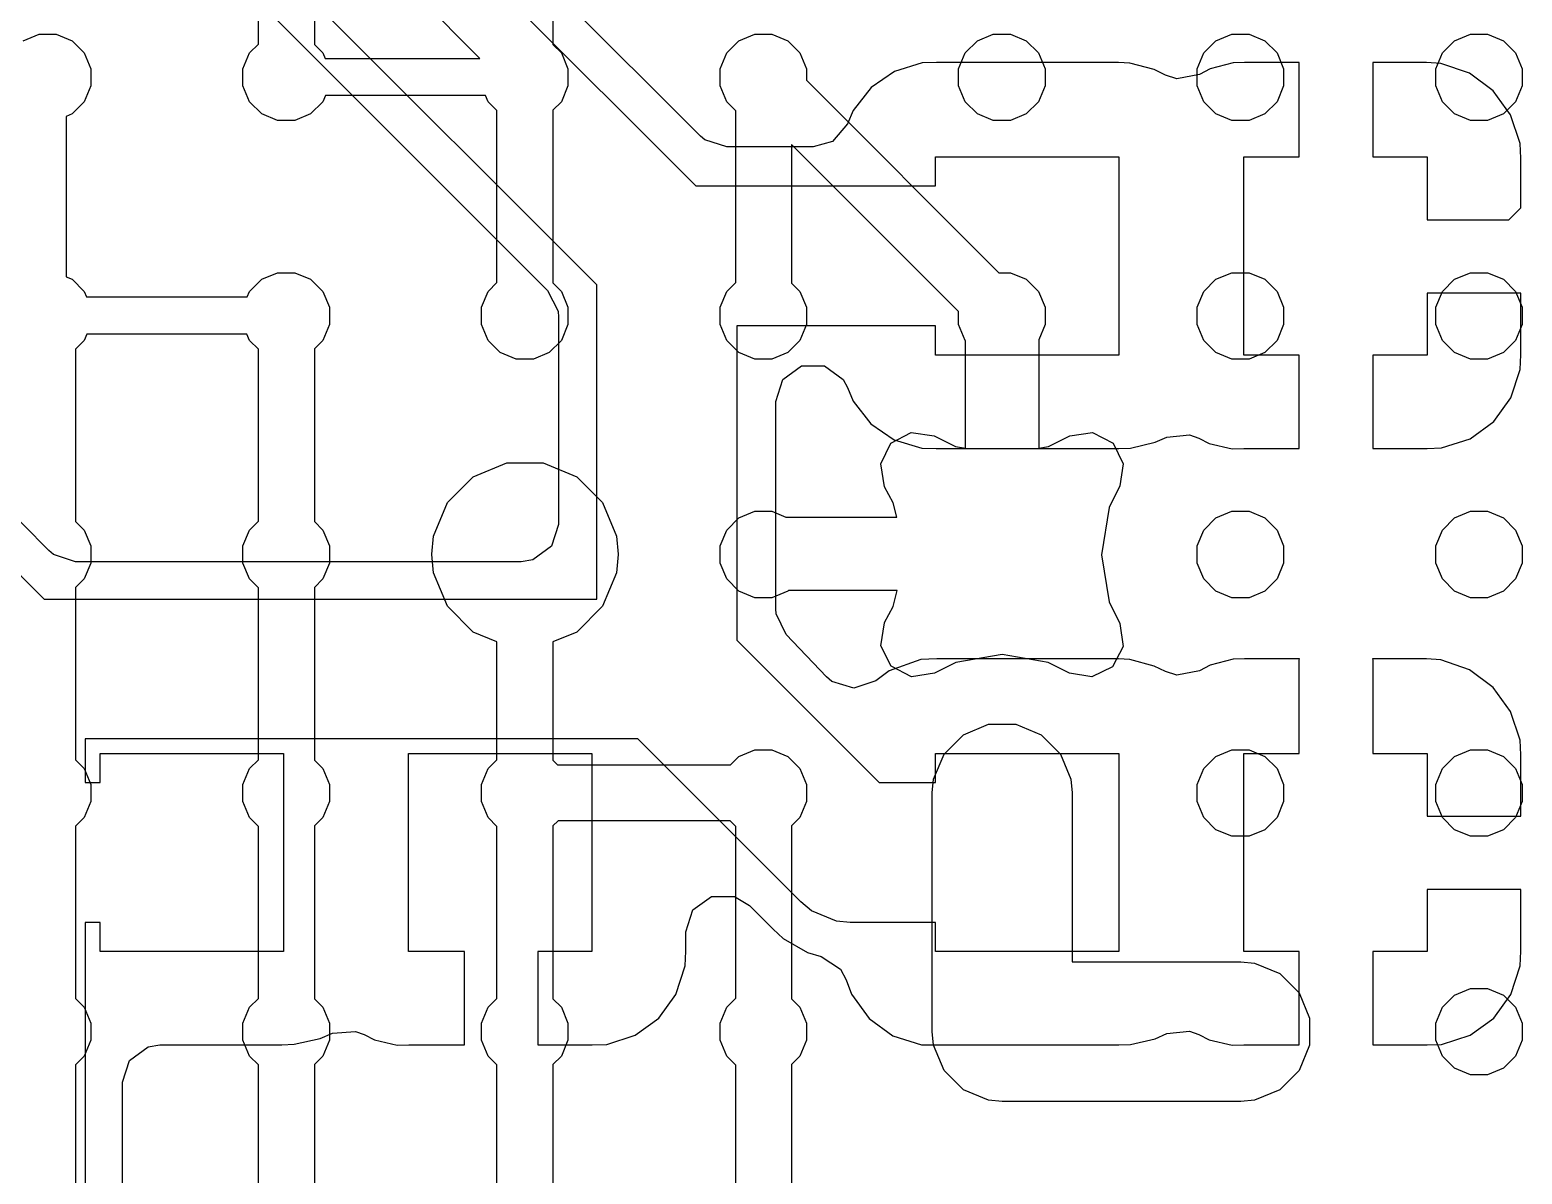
# Model space of a CAD drawing. Header units: inches. Extents: x 3.98 to 8.37, y -7.42 to -0.85.
# Drawn here: x 7.327 to 7.921, y -3.419 to -2.964 of the extents above; entities that cross this region are included whole.
import ezdxf

# ---------------------------------------------------------------- set-up
doc = ezdxf.new("R2010")
doc.units = ezdxf.units.IN
doc.header["$MEASUREMENT"] = 0
doc.layers.add('Bottom Layer', color=153, linetype='CONTINUOUS', true_color=0x4d7fc4)
doc.layers.add('Top Layer', color=13, linetype='CONTINUOUS', true_color=0xc83434)

msp = doc.modelspace()

# ---------------------------------------------------------------- linework, layer by layer
at = {"layer": 'Bottom Layer', "linetype": 'CONTINUOUS'}
for p, q in [((7.43585, -2.86949), (7.5922, -3.02578)), ((7.55283, -3.06516), (7.40463, -2.91703)), ((7.59407, -3.00588), (7.50637, -2.91818)), ((7.4024, -2.93664), (7.53322, -3.06746)), ((7.68243, -2.97679), (7.67136, -2.9802)), ((7.68812, -2.97661), (7.68243, -2.97679)), ((7.76052, -2.97661), (7.68812, -2.97661)), ((7.76507, -2.97688), (7.76052, -2.97661)), ((7.77476, -2.97945), (7.76507, -2.97688)), ((7.80622, -2.9767), (7.79706, -2.97913)), ((7.81082, -2.97661), (7.80622, -2.9767)), ((7.83259, -2.97661), (7.81082, -2.97661)), ((7.83259, -3.01416), (7.83259, -2.97661)), ((7.88328, -2.97661), (7.86182, -2.97661)), ((7.86182, -2.97661), (7.86182, -3.01416)), ((7.88898, -2.97697), (7.88328, -2.97661)), ((7.90039, -2.9809), (7.88898, -2.97697)), ((7.67136, -2.9802), (7.66203, -2.9866)), ((7.77927, -2.98167), (7.77476, -2.97945)), ((7.78387, -2.98306), (7.77927, -2.98167)), ((7.7929, -2.98139), (7.78387, -2.98306)), ((7.79706, -2.97913), (7.7929, -2.98139)), ((7.90985, -2.98792), (7.90039, -2.9809)), ((7.66203, -2.9866), (7.65489, -2.99566)), ((7.91674, -2.99747), (7.90985, -2.98792)), ((7.65263, -3.00108), (7.64665, -3.00805)), ((7.65489, -2.99566), (7.65263, -3.00108)), ((7.92051, -3.00892), (7.91674, -2.99747)), ((7.59584, -3.00739), (7.59407, -3.00588)), ((7.60457, -3.01023), (7.59584, -3.00739)), ((7.63892, -3.01023), (7.60457, -3.01023)), ((7.64665, -3.00805), (7.63892, -3.01023)), ((7.92078, -3.01473), (7.92051, -3.00892)), ((7.68766, -3.02578), (7.68766, -3.01416)), ((7.68766, -3.01416), (7.76075, -3.01416)), ((7.76075, -3.01416), (7.76075, -3.09309)), ((7.81044, -3.09309), (7.81044, -3.01416)), ((7.81044, -3.01416), (7.83259, -3.01416)), ((7.86182, -3.01416), (7.88352, -3.01416)), ((7.88352, -3.01416), (7.88352, -3.03922)), ((7.92078, -3.03444), (7.92078, -3.01473)), ((7.5922, -3.02578), (7.68766, -3.02578)), ((7.916, -3.03922), (7.92078, -3.03444)), ((7.88352, -3.03922), (7.916, -3.03922)), ((7.55283, -3.19029), (7.55283, -3.06516)), ((7.53322, -3.06746), (7.53738, -3.07564)), ((7.92078, -3.06846), (7.88352, -3.06846)), ((7.88352, -3.06846), (7.88352, -3.09309)), ((7.92078, -3.09302), (7.92078, -3.06846)), ((7.53738, -3.07564), (7.53757, -3.07796)), ((7.53757, -3.07796), (7.53757, -3.16054)), ((7.68766, -3.08147), (7.60851, -3.08147)), ((7.60851, -3.08147), (7.60851, -3.2066)), ((7.68766, -3.09309), (7.68766, -3.08147)), ((7.76075, -3.09309), (7.68766, -3.09309)), ((7.83259, -3.09309), (7.81044, -3.09309)), ((7.83259, -3.13034), (7.83259, -3.09309)), ((7.88352, -3.09309), (7.86182, -3.09309)), ((7.86182, -3.09309), (7.86182, -3.13034)), ((7.92055, -3.09884), (7.92078, -3.09302)), ((7.33457, -3.17099), (7.26079, -3.09648)), ((7.6269, -3.10285), (7.63433, -3.09745)), ((7.63433, -3.09745), (7.64351, -3.09745)), ((7.64351, -3.09745), (7.65093, -3.10285)), ((7.91687, -3.11018), (7.92055, -3.09884)), ((7.2499, -3.10713), (7.33272, -3.19029)), ((7.62407, -3.11158), (7.6269, -3.10285)), ((7.65093, -3.10285), (7.65267, -3.10597)), ((7.65267, -3.10597), (7.6549, -3.11145)), ((7.62407, -3.19416), (7.62407, -3.11158)), ((7.6549, -3.11145), (7.66196, -3.12056)), ((7.91003, -3.11959), (7.91687, -3.11018)), ((7.90062, -3.12643), (7.91003, -3.11959)), ((7.66196, -3.12056), (7.67123, -3.12693)), ((7.77517, -3.12783), (7.77977, -3.12578)), ((7.77977, -3.12578), (7.7889, -3.12482)), ((7.7889, -3.12482), (7.79263, -3.12615)), ((7.79263, -3.12615), (7.79675, -3.12828)), ((7.67123, -3.12693), (7.68225, -3.13024)), ((7.68225, -3.13024), (7.68801, -3.13034)), ((7.68801, -3.13034), (7.76065, -3.13034)), ((7.76065, -3.13034), (7.76536, -3.13014)), ((7.76536, -3.13014), (7.77517, -3.12783)), ((7.79675, -3.12828), (7.80581, -3.1304)), ((7.80581, -3.1304), (7.81048, -3.13035)), ((7.81048, -3.13035), (7.81066, -3.13034)), ((7.81066, -3.13034), (7.83259, -3.13034)), ((7.86182, -3.13034), (7.88345, -3.13034)), ((7.88345, -3.13034), (7.88928, -3.13012)), ((7.88928, -3.13012), (7.90062, -3.12643)), ((7.53757, -3.16054), (7.53473, -3.16927)), ((7.3364, -3.17256), (7.33457, -3.17099)), ((7.34513, -3.17539), (7.3364, -3.17256)), ((7.53473, -3.16927), (7.5273, -3.17467)), ((7.52272, -3.17539), (7.34513, -3.17539)), ((7.5273, -3.17467), (7.52272, -3.17539)), ((7.33272, -3.19029), (7.55283, -3.19029)), ((7.6242, -3.19616), (7.62407, -3.19416)), ((7.62819, -3.20442), (7.6242, -3.19616)), ((7.60851, -3.2066), (7.66529, -3.26337)), ((7.64426, -3.22123), (7.62819, -3.20442)), ((7.6818, -3.21437), (7.66925, -3.21885)), ((7.68817, -3.21413), (7.6818, -3.21437)), ((7.76052, -3.21413), (7.68817, -3.21413)), ((7.76507, -3.2144), (7.76052, -3.21413)), ((7.77476, -3.21697), (7.76507, -3.2144)), ((7.80622, -3.21422), (7.79706, -3.21664)), ((7.81082, -3.21413), (7.80622, -3.21422)), ((7.83263, -3.21413), (7.81082, -3.21413)), ((7.83259, -3.21462), (7.83263, -3.21413)), ((7.83259, -3.25175), (7.83259, -3.21462)), ((7.88328, -3.21413), (7.86177, -3.21413)), ((7.86177, -3.21413), (7.86182, -3.21462)), ((7.86182, -3.21462), (7.86182, -3.25175)), ((7.88898, -3.21448), (7.88328, -3.21413)), ((7.90039, -3.21841), (7.88898, -3.21448)), ((7.64644, -3.22311), (7.64426, -3.22123)), ((7.66925, -3.21885), (7.6639, -3.22285)), ((7.77927, -3.21919), (7.77476, -3.21697)), ((7.78387, -3.22058), (7.77927, -3.21919)), ((7.7929, -3.2189), (7.78387, -3.22058)), ((7.79706, -3.21664), (7.7929, -3.2189)), ((7.90985, -3.22544), (7.90039, -3.21841)), ((7.65521, -3.22582), (7.64644, -3.22311)), ((7.6639, -3.22285), (7.65521, -3.22582)), ((7.91674, -3.23499), (7.90985, -3.22544)), ((7.92051, -3.24644), (7.91674, -3.23499)), ((7.56914, -3.24598), (7.349, -3.24598)), ((7.349, -3.24598), (7.349, -3.26337)), ((7.63406, -3.3109), (7.56914, -3.24598)), ((7.92078, -3.25225), (7.92051, -3.24644)), ((7.35499, -3.26337), (7.35499, -3.25175)), ((7.35499, -3.25175), (7.42807, -3.25175)), ((7.42807, -3.25175), (7.42807, -3.33068)), ((7.47777, -3.33068), (7.47777, -3.25175)), ((7.47777, -3.25175), (7.55085, -3.25175)), ((7.55085, -3.25175), (7.55085, -3.33068)), ((7.68766, -3.26337), (7.68766, -3.25175)), ((7.68766, -3.25175), (7.76075, -3.25175)), ((7.76075, -3.25175), (7.76075, -3.33068)), ((7.81044, -3.33068), (7.81044, -3.25175)), ((7.81044, -3.25175), (7.83259, -3.25175)), ((7.86182, -3.25175), (7.88352, -3.25175)), ((7.88352, -3.25175), (7.88352, -3.27674)), ((7.92078, -3.27674), (7.92078, -3.25225)), ((7.349, -3.26337), (7.35499, -3.26337)), ((7.66529, -3.26337), (7.68766, -3.26337)), ((7.88352, -3.27674), (7.92078, -3.27674)), ((7.59109, -3.31406), (7.59852, -3.30866)), ((7.59852, -3.30866), (7.6077, -3.30866)), ((7.6077, -3.30866), (7.61361, -3.31228)), ((7.92078, -3.30598), (7.88352, -3.30598)), ((7.88352, -3.30598), (7.88352, -3.33068)), ((7.92078, -3.33053), (7.92078, -3.30598)), ((7.58826, -3.32278), (7.59109, -3.31406)), ((7.61361, -3.31228), (7.62299, -3.32167)), ((7.63828, -3.31437), (7.63406, -3.3109)), ((7.64832, -3.31852), (7.63828, -3.31437)), ((7.35499, -3.31906), (7.349, -3.31906)), ((7.349, -3.31906), (7.349, -3.97621)), ((7.35499, -3.33068), (7.35499, -3.31906)), ((7.62299, -3.32167), (7.62697, -3.32547)), ((7.65375, -3.31906), (7.64832, -3.31852)), ((7.68766, -3.31906), (7.65375, -3.31906)), ((7.68766, -3.33068), (7.68766, -3.31906)), ((7.58826, -3.33053), (7.58826, -3.32278)), ((7.62697, -3.32547), (7.63676, -3.33108)), ((7.42807, -3.33068), (7.35499, -3.33068)), ((7.50006, -3.33068), (7.47777, -3.33068)), ((7.50006, -3.36786), (7.50006, -3.33068)), ((7.55085, -3.33068), (7.52929, -3.33068)), ((7.52929, -3.33068), (7.52929, -3.36786)), ((7.58803, -3.33636), (7.58826, -3.33053)), ((7.63676, -3.33108), (7.64219, -3.3326)), ((7.64219, -3.3326), (7.64983, -3.33769)), ((7.76075, -3.33068), (7.68766, -3.33068)), ((7.83259, -3.33068), (7.81044, -3.33068)), ((7.83259, -3.36786), (7.83259, -3.33068)), ((7.88352, -3.33068), (7.86182, -3.33068)), ((7.86182, -3.33068), (7.86182, -3.36786)), ((7.92055, -3.33636), (7.92078, -3.33053)), ((7.58434, -3.3477), (7.58803, -3.33636)), ((7.64983, -3.33769), (7.65217, -3.3419)), ((7.91687, -3.3477), (7.92055, -3.33636)), ((7.65217, -3.3419), (7.65423, -3.34767)), ((7.57751, -3.35711), (7.58434, -3.3477)), ((7.65423, -3.34767), (7.66123, -3.35735)), ((7.91003, -3.35711), (7.91687, -3.3477)), ((7.5681, -3.36395), (7.57751, -3.35711)), ((7.66123, -3.35735), (7.6707, -3.36418)), ((7.90062, -3.36395), (7.91003, -3.35711)), ((7.44264, -3.36521), (7.44759, -3.36315)), ((7.44759, -3.36315), (7.45673, -3.36242)), ((7.45673, -3.36242), (7.4601, -3.36367)), ((7.4601, -3.36367), (7.46422, -3.3658)), ((7.77517, -3.36535), (7.77977, -3.3633)), ((7.77977, -3.3633), (7.7889, -3.36234)), ((7.7889, -3.36234), (7.79263, -3.36367)), ((7.79263, -3.36367), (7.79675, -3.3658)), ((7.36673, -3.37398), (7.37415, -3.36859)), ((7.37415, -3.36859), (7.37874, -3.36786)), ((7.37874, -3.36786), (7.4273, -3.36786)), ((7.4273, -3.36786), (7.43223, -3.36759)), ((7.43223, -3.36759), (7.44264, -3.36521)), ((7.46422, -3.3658), (7.47328, -3.36792)), ((7.47328, -3.36792), (7.47796, -3.36786)), ((7.47796, -3.36786), (7.47814, -3.36786)), ((7.47814, -3.36786), (7.50006, -3.36786)), ((7.52929, -3.36786), (7.55093, -3.36786)), ((7.55093, -3.36786), (7.55675, -3.36763)), ((7.55675, -3.36763), (7.5681, -3.36395)), ((7.6707, -3.36418), (7.68206, -3.36776)), ((7.68206, -3.36776), (7.68801, -3.36786)), ((7.68801, -3.36786), (7.76065, -3.36786)), ((7.76065, -3.36786), (7.76536, -3.36766)), ((7.76536, -3.36766), (7.77517, -3.36535)), ((7.79675, -3.3658), (7.80581, -3.36792)), ((7.80581, -3.36792), (7.81048, -3.36786)), ((7.81048, -3.36786), (7.81066, -3.36786)), ((7.81066, -3.36786), (7.83259, -3.36786)), ((7.86182, -3.36786), (7.88345, -3.36786)), ((7.88345, -3.36786), (7.88928, -3.36763)), ((7.88928, -3.36763), (7.90062, -3.36395)), ((7.36389, -3.38271), (7.36673, -3.37398)), ((7.36389, -3.43679), (7.36389, -3.38271))]:
    msp.add_line(p, q, dxfattribs=at)
at = {"layer": 'Top Layer', "linetype": 'CONTINUOUS'}
for p, q in [((7.41802, -2.96926), (7.41802, -2.90076)), ((7.53532, -2.90062), (7.53532, -2.9694)), ((7.50628, -2.97495), (7.44032, -2.90893)), ((7.44032, -2.90893), (7.44032, -2.9694)), ((7.32435, -2.96793), (7.33067, -2.96531)), ((7.33067, -2.96531), (7.33751, -2.96531)), ((7.33751, -2.96531), (7.34383, -2.96793)), ((7.60937, -2.96793), (7.61569, -2.96531)), ((7.61569, -2.96531), (7.62253, -2.96531)), ((7.62253, -2.96531), (7.62886, -2.96793)), ((7.70437, -2.96793), (7.7107, -2.96531)), ((7.7107, -2.96531), (7.71754, -2.96531)), ((7.71754, -2.96531), (7.72386, -2.96793)), ((7.79938, -2.96793), (7.8057, -2.96531)), ((7.8057, -2.96531), (7.81255, -2.96531)), ((7.81255, -2.96531), (7.81887, -2.96793)), ((7.89439, -2.96793), (7.90071, -2.96531)), ((7.90071, -2.96531), (7.90755, -2.96531)), ((7.90755, -2.96531), (7.91388, -2.96793)), ((7.34383, -2.96793), (7.34867, -2.97277)), ((7.41451, -2.97277), (7.41802, -2.96926)), ((7.44032, -2.9694), (7.44368, -2.97277)), ((7.53532, -2.9694), (7.53869, -2.97277)), ((7.60453, -2.97277), (7.60937, -2.96793)), ((7.62886, -2.96793), (7.6337, -2.97277)), ((7.69953, -2.97277), (7.70437, -2.96793)), ((7.72386, -2.96793), (7.7287, -2.97277)), ((7.79454, -2.97277), (7.79938, -2.96793)), ((7.81887, -2.96793), (7.82371, -2.97277)), ((7.88955, -2.97277), (7.89439, -2.96793)), ((7.91388, -2.96793), (7.91872, -2.97277)), ((7.34867, -2.97277), (7.35129, -2.97909)), ((7.41189, -2.97909), (7.41451, -2.97277)), ((7.44368, -2.97277), (7.44458, -2.97495)), ((7.44458, -2.97495), (7.50628, -2.97495)), ((7.53869, -2.97277), (7.54131, -2.97909)), ((7.60191, -2.97909), (7.60453, -2.97277)), ((7.6337, -2.97277), (7.63631, -2.97909)), ((7.69692, -2.97909), (7.69953, -2.97277)), ((7.7287, -2.97277), (7.73132, -2.97909)), ((7.79192, -2.97909), (7.79454, -2.97277)), ((7.82371, -2.97277), (7.82633, -2.97909)), ((7.88693, -2.97909), (7.88955, -2.97277)), ((7.91872, -2.97277), (7.92134, -2.97909)), ((7.35129, -2.97909), (7.35129, -2.98593)), ((7.41189, -2.98593), (7.41189, -2.97909)), ((7.54131, -2.97909), (7.54131, -2.98593)), ((7.60191, -2.98593), (7.60191, -2.97909)), ((7.63631, -2.97909), (7.63631, -2.98366)), ((7.69692, -2.98593), (7.69692, -2.97909)), ((7.73132, -2.97909), (7.73132, -2.98593)), ((7.79192, -2.98593), (7.79192, -2.97909)), ((7.82633, -2.97909), (7.82633, -2.98593)), ((7.88693, -2.98593), (7.88693, -2.97909)), ((7.92134, -2.97909), (7.92134, -2.98593)), ((7.35129, -2.98593), (7.34867, -2.99226)), ((7.41451, -2.99226), (7.41189, -2.98593)), ((7.54131, -2.98593), (7.53869, -2.99226)), ((7.60453, -2.99226), (7.60191, -2.98593)), ((7.63631, -2.98366), (7.71297, -3.06032)), ((7.69953, -2.99226), (7.69692, -2.98593)), ((7.73132, -2.98593), (7.7287, -2.99226)), ((7.79454, -2.99226), (7.79192, -2.98593)), ((7.82633, -2.98593), (7.82371, -2.99226)), ((7.88955, -2.99226), (7.88693, -2.98593)), ((7.92134, -2.98593), (7.91872, -2.99226)), ((7.34867, -2.99226), (7.34383, -2.9971)), ((7.41935, -2.9971), (7.41451, -2.99226)), ((7.44368, -2.99226), (7.43884, -2.9971)), ((7.44471, -2.98978), (7.44368, -2.99226)), ((7.5085, -2.98978), (7.44471, -2.98978)), ((7.50952, -2.99226), (7.5085, -2.98978)), ((7.51303, -2.99577), (7.50952, -2.99226)), ((7.53869, -2.99226), (7.53532, -2.99562)), ((7.60811, -2.99584), (7.60453, -2.99226)), ((7.70437, -2.9971), (7.69953, -2.99226)), ((7.7287, -2.99226), (7.72386, -2.9971)), ((7.79938, -2.9971), (7.79454, -2.99226)), ((7.82371, -2.99226), (7.81887, -2.9971)), ((7.89439, -2.9971), (7.88955, -2.99226)), ((7.91872, -2.99226), (7.91388, -2.9971)), ((7.34383, -2.9971), (7.34151, -2.99806)), ((7.34151, -2.99806), (7.34151, -3.06197)), ((7.42568, -2.99972), (7.41935, -2.9971)), ((7.43252, -2.99972), (7.42568, -2.99972)), ((7.43884, -2.9971), (7.43252, -2.99972)), ((7.51303, -3.06426), (7.51303, -2.99577)), ((7.53532, -2.99562), (7.53532, -3.06441)), ((7.60811, -3.06419), (7.60811, -2.99584)), ((7.7107, -2.99972), (7.70437, -2.9971)), ((7.71754, -2.99972), (7.7107, -2.99972)), ((7.72386, -2.9971), (7.71754, -2.99972)), ((7.8057, -2.99972), (7.79938, -2.9971)), ((7.81255, -2.99972), (7.8057, -2.99972)), ((7.81887, -2.9971), (7.81255, -2.99972)), ((7.90071, -2.99972), (7.89439, -2.9971)), ((7.90755, -2.99972), (7.90071, -2.99972)), ((7.91388, -2.9971), (7.90755, -2.99972)), ((7.69692, -3.07579), (7.6304, -3.00927)), ((7.6304, -3.00927), (7.6304, -3.06448)), ((7.41935, -3.06294), (7.42568, -3.06032)), ((7.42568, -3.06032), (7.43252, -3.06032)), ((7.43252, -3.06032), (7.43884, -3.06294)), ((7.71297, -3.06032), (7.71754, -3.06032)), ((7.71754, -3.06032), (7.72386, -3.06294)), ((7.79938, -3.06294), (7.8057, -3.06032)), ((7.8057, -3.06032), (7.81255, -3.06032)), ((7.81255, -3.06032), (7.81887, -3.06294)), ((7.89439, -3.06294), (7.90071, -3.06032)), ((7.90071, -3.06032), (7.90755, -3.06032)), ((7.90755, -3.06032), (7.91388, -3.06294)), ((7.34151, -3.06197), (7.34383, -3.06294)), ((7.34383, -3.06294), (7.34867, -3.06778)), ((7.41451, -3.06778), (7.41935, -3.06294)), ((7.43884, -3.06294), (7.44368, -3.06778)), ((7.50952, -3.06778), (7.51303, -3.06426)), ((7.53532, -3.06441), (7.53869, -3.06778)), ((7.60453, -3.06778), (7.60811, -3.06419)), ((7.6304, -3.06448), (7.6337, -3.06778)), ((7.72386, -3.06294), (7.7287, -3.06778)), ((7.79454, -3.06778), (7.79938, -3.06294)), ((7.81887, -3.06294), (7.82371, -3.06778)), ((7.88955, -3.06778), (7.89439, -3.06294)), ((7.91388, -3.06294), (7.91872, -3.06778)), ((7.34867, -3.06778), (7.34958, -3.06996)), ((7.34958, -3.06996), (7.41361, -3.06996)), ((7.41361, -3.06996), (7.41451, -3.06778)), ((7.44368, -3.06778), (7.4463, -3.0741)), ((7.5069, -3.0741), (7.50952, -3.06778)), ((7.53869, -3.06778), (7.54131, -3.0741)), ((7.60191, -3.0741), (7.60453, -3.06778)), ((7.6337, -3.06778), (7.63631, -3.0741)), ((7.7287, -3.06778), (7.73132, -3.0741)), ((7.79192, -3.0741), (7.79454, -3.06778)), ((7.82371, -3.06778), (7.82633, -3.0741)), ((7.88693, -3.0741), (7.88955, -3.06778)), ((7.91872, -3.06778), (7.92134, -3.0741)), ((7.4463, -3.0741), (7.4463, -3.08094)), ((7.5069, -3.08094), (7.5069, -3.0741)), ((7.54131, -3.0741), (7.54131, -3.08094)), ((7.60191, -3.08094), (7.60191, -3.0741)), ((7.63631, -3.0741), (7.63631, -3.08094)), ((7.69692, -3.08094), (7.69692, -3.07579)), ((7.73132, -3.0741), (7.73132, -3.08094)), ((7.79192, -3.08094), (7.79192, -3.0741)), ((7.82633, -3.0741), (7.82633, -3.08094)), ((7.88693, -3.08094), (7.88693, -3.0741)), ((7.92134, -3.0741), (7.92134, -3.08094)), ((7.4463, -3.08094), (7.44368, -3.08726)), ((7.50952, -3.08726), (7.5069, -3.08094)), ((7.54131, -3.08094), (7.53869, -3.08726)), ((7.60453, -3.08726), (7.60191, -3.08094)), ((7.63631, -3.08094), (7.6337, -3.08726)), ((7.69953, -3.08726), (7.69692, -3.08094)), ((7.73132, -3.08094), (7.72881, -3.08701)), ((7.79454, -3.08726), (7.79192, -3.08094)), ((7.82633, -3.08094), (7.82371, -3.08726)), ((7.88955, -3.08726), (7.88693, -3.08094)), ((7.92134, -3.08094), (7.91872, -3.08726)), ((7.34867, -3.08726), (7.34523, -3.0907)), ((7.3497, -3.08479), (7.34867, -3.08726)), ((7.41349, -3.08479), (7.3497, -3.08479)), ((7.41451, -3.08726), (7.41349, -3.08479)), ((7.41802, -3.09078), (7.41451, -3.08726)), ((7.44368, -3.08726), (7.44032, -3.09063)), ((7.51436, -3.0921), (7.50952, -3.08726)), ((7.53869, -3.08726), (7.53385, -3.0921)), ((7.60937, -3.0921), (7.60453, -3.08726)), ((7.6337, -3.08726), (7.62886, -3.0921)), ((7.69958, -3.08731), (7.69953, -3.08726)), ((7.69958, -3.13024), (7.69958, -3.08731)), ((7.72881, -3.08701), (7.72881, -3.13024)), ((7.79938, -3.0921), (7.79454, -3.08726)), ((7.82371, -3.08726), (7.81887, -3.0921)), ((7.89439, -3.0921), (7.88955, -3.08726)), ((7.91872, -3.08726), (7.91388, -3.0921)), ((7.34523, -3.0907), (7.34523, -3.15934)), ((7.41802, -3.15927), (7.41802, -3.09078)), ((7.44032, -3.09063), (7.44032, -3.15942)), ((7.52068, -3.09472), (7.51436, -3.0921)), ((7.52753, -3.09472), (7.52068, -3.09472)), ((7.53385, -3.0921), (7.52753, -3.09472)), ((7.61569, -3.09472), (7.60937, -3.0921)), ((7.62253, -3.09472), (7.61569, -3.09472)), ((7.62886, -3.0921), (7.62253, -3.09472)), ((7.8057, -3.09472), (7.79938, -3.0921)), ((7.81255, -3.09472), (7.8057, -3.09472)), ((7.81887, -3.0921), (7.81255, -3.09472)), ((7.90071, -3.09472), (7.89439, -3.0921)), ((7.90755, -3.09472), (7.90071, -3.09472)), ((7.91388, -3.0921), (7.90755, -3.09472)), ((7.66994, -3.12825), (7.67806, -3.12398)), ((7.67806, -3.12398), (7.68714, -3.1253)), ((7.68714, -3.1253), (7.68721, -3.12533)), ((7.68721, -3.12533), (7.69572, -3.12959)), ((7.73266, -3.12959), (7.74117, -3.12533)), ((7.74117, -3.12533), (7.75025, -3.12397)), ((7.75025, -3.12397), (7.75839, -3.1282)), ((7.66588, -3.13648), (7.66994, -3.12825)), ((7.69572, -3.12959), (7.69958, -3.13024)), ((7.72881, -3.13024), (7.73266, -3.12959)), ((7.75839, -3.1282), (7.76249, -3.13641)), ((7.50355, -3.14159), (7.51693, -3.13604)), ((7.51693, -3.13604), (7.53142, -3.13604)), ((7.53142, -3.13604), (7.5448, -3.14159)), ((7.66743, -3.14553), (7.66588, -3.13648)), ((7.76249, -3.13641), (7.76115, -3.14514)), ((7.49331, -3.15183), (7.50355, -3.14159)), ((7.5448, -3.14159), (7.55505, -3.15183)), ((7.67079, -3.15191), (7.66743, -3.14553)), ((7.76115, -3.14514), (7.7569, -3.15384)), ((7.48776, -3.16521), (7.49331, -3.15183)), ((7.55505, -3.15183), (7.56059, -3.16521)), ((7.60937, -3.15794), (7.61569, -3.15532)), ((7.61569, -3.15532), (7.62253, -3.15532)), ((7.62253, -3.15532), (7.62807, -3.15762)), ((7.67229, -3.15762), (7.67079, -3.15191)), ((7.7569, -3.15384), (7.75377, -3.1726)), ((7.79938, -3.15794), (7.8057, -3.15532)), ((7.8057, -3.15532), (7.81255, -3.15532)), ((7.81255, -3.15532), (7.81887, -3.15794)), ((7.89439, -3.15794), (7.90071, -3.15532)), ((7.90071, -3.15532), (7.90755, -3.15532)), ((7.90755, -3.15532), (7.91388, -3.15794)), ((7.34523, -3.15934), (7.34867, -3.16278)), ((7.41451, -3.16278), (7.41802, -3.15927)), ((7.44032, -3.15942), (7.44368, -3.16278)), ((7.60453, -3.16278), (7.60937, -3.15794)), ((7.62807, -3.15762), (7.67229, -3.15762)), ((7.79454, -3.16278), (7.79938, -3.15794)), ((7.81887, -3.15794), (7.82371, -3.16278)), ((7.88955, -3.16278), (7.89439, -3.15794)), ((7.91388, -3.15794), (7.91872, -3.16278)), ((7.34867, -3.16278), (7.35129, -3.16911)), ((7.41189, -3.16911), (7.41451, -3.16278)), ((7.44368, -3.16278), (7.4463, -3.16911)), ((7.48705, -3.17245), (7.48776, -3.16521)), ((7.56059, -3.16521), (7.5613, -3.17245)), ((7.60191, -3.16911), (7.60453, -3.16278)), ((7.79192, -3.16911), (7.79454, -3.16278)), ((7.82371, -3.16278), (7.82633, -3.16911)), ((7.88693, -3.16911), (7.88955, -3.16278)), ((7.91872, -3.16278), (7.92134, -3.16911)), ((7.35129, -3.16911), (7.35129, -3.17595)), ((7.41189, -3.17595), (7.41189, -3.16911)), ((7.4463, -3.16911), (7.4463, -3.17595)), ((7.48705, -3.17253), (7.48705, -3.17245)), ((7.48776, -3.17977), (7.48705, -3.17253)), ((7.5613, -3.17253), (7.56059, -3.17977)), ((7.5613, -3.17245), (7.5613, -3.17253)), ((7.60191, -3.17595), (7.60191, -3.16911)), ((7.75377, -3.1726), (7.7569, -3.19137)), ((7.79192, -3.17595), (7.79192, -3.16911)), ((7.82633, -3.16911), (7.82633, -3.17595)), ((7.88693, -3.17595), (7.88693, -3.16911)), ((7.92134, -3.16911), (7.92134, -3.17595)), ((7.35129, -3.17595), (7.34867, -3.18227)), ((7.41451, -3.18227), (7.41189, -3.17595)), ((7.4463, -3.17595), (7.44368, -3.18227)), ((7.60453, -3.18227), (7.60191, -3.17595)), ((7.79454, -3.18227), (7.79192, -3.17595)), ((7.82633, -3.17595), (7.82371, -3.18227)), ((7.88955, -3.18227), (7.88693, -3.17595)), ((7.92134, -3.17595), (7.91872, -3.18227)), ((7.34867, -3.18227), (7.34523, -3.18571)), ((7.41802, -3.18578), (7.41451, -3.18227)), ((7.44368, -3.18227), (7.44032, -3.18564)), ((7.49331, -3.19315), (7.48776, -3.17977)), ((7.56059, -3.17977), (7.55505, -3.19315)), ((7.60937, -3.18711), (7.60453, -3.18227)), ((7.79938, -3.18711), (7.79454, -3.18227)), ((7.82371, -3.18227), (7.81887, -3.18711)), ((7.89439, -3.18711), (7.88955, -3.18227)), ((7.91872, -3.18227), (7.91388, -3.18711)), ((7.34523, -3.18571), (7.34523, -3.25435)), ((7.41802, -3.25428), (7.41802, -3.18578)), ((7.44032, -3.18564), (7.44032, -3.25442)), ((7.61569, -3.18973), (7.60937, -3.18711)), ((7.62253, -3.18973), (7.61569, -3.18973)), ((7.62886, -3.18711), (7.62253, -3.18973)), ((7.62912, -3.18685), (7.62886, -3.18711)), ((7.67248, -3.18685), (7.62912, -3.18685)), ((7.67079, -3.19329), (7.67248, -3.18685)), ((7.7569, -3.19137), (7.76115, -3.20006)), ((7.8057, -3.18973), (7.79938, -3.18711)), ((7.81255, -3.18973), (7.8057, -3.18973)), ((7.81887, -3.18711), (7.81255, -3.18973)), ((7.90071, -3.18973), (7.89439, -3.18711)), ((7.90755, -3.18973), (7.90071, -3.18973)), ((7.91388, -3.18711), (7.90755, -3.18973)), ((7.50355, -3.2034), (7.49331, -3.19315)), ((7.55505, -3.19315), (7.5448, -3.2034)), ((7.66743, -3.19967), (7.67079, -3.19329)), ((7.51303, -3.20732), (7.50355, -3.2034)), ((7.5448, -3.2034), (7.53532, -3.20732)), ((7.6659, -3.20885), (7.66737, -3.19979)), ((7.66737, -3.19979), (7.66743, -3.19967)), ((7.76115, -3.20006), (7.76244, -3.20915)), ((7.51303, -3.25428), (7.51303, -3.20732)), ((7.53532, -3.20732), (7.53532, -3.25442)), ((7.67003, -3.21704), (7.6659, -3.20885)), ((7.76244, -3.20915), (7.75814, -3.21726)), ((7.71419, -3.21242), (7.69575, -3.21556)), ((7.73263, -3.21556), (7.71419, -3.21242)), ((7.67819, -3.22124), (7.67003, -3.21704)), ((7.68726, -3.21984), (7.67819, -3.22124)), ((7.69575, -3.21556), (7.68726, -3.21984)), ((7.74112, -3.21984), (7.73263, -3.21556)), ((7.74989, -3.22129), (7.74112, -3.21984)), ((7.75814, -3.21726), (7.74989, -3.22129)), ((7.69111, -3.25199), (7.6988, -3.24431)), ((7.6988, -3.24431), (7.70883, -3.24015)), ((7.70883, -3.24015), (7.7197, -3.24015)), ((7.7197, -3.24015), (7.72973, -3.24431)), ((7.72973, -3.24431), (7.73742, -3.25199)), ((7.60937, -3.25295), (7.61569, -3.25033)), ((7.61569, -3.25033), (7.62253, -3.25033)), ((7.62253, -3.25033), (7.62886, -3.25295)), ((7.79938, -3.25295), (7.8057, -3.25033)), ((7.8057, -3.25033), (7.81255, -3.25033)), ((7.81255, -3.25033), (7.81887, -3.25295)), ((7.89439, -3.25295), (7.90071, -3.25033)), ((7.90071, -3.25033), (7.90755, -3.25033)), ((7.90755, -3.25033), (7.91388, -3.25295)), ((7.34523, -3.25435), (7.34867, -3.25779)), ((7.41451, -3.25779), (7.41802, -3.25428)), ((7.44032, -3.25442), (7.44368, -3.25779)), ((7.50952, -3.25779), (7.51303, -3.25428)), ((7.53532, -3.25442), (7.53721, -3.25632)), ((7.53721, -3.25632), (7.606, -3.25632)), ((7.606, -3.25632), (7.60937, -3.25295)), ((7.62886, -3.25295), (7.6337, -3.25779)), ((7.68696, -3.26203), (7.69111, -3.25199)), ((7.73742, -3.25199), (7.74157, -3.26203)), ((7.79454, -3.25779), (7.79938, -3.25295)), ((7.81887, -3.25295), (7.82371, -3.25779)), ((7.88955, -3.25779), (7.89439, -3.25295)), ((7.91388, -3.25295), (7.91872, -3.25779)), ((7.34867, -3.25779), (7.35129, -3.26411)), ((7.41189, -3.26411), (7.41451, -3.25779)), ((7.44368, -3.25779), (7.4463, -3.26411)), ((7.5069, -3.26411), (7.50952, -3.25779)), ((7.6337, -3.25779), (7.63631, -3.26411)), ((7.68642, -3.26746), (7.68696, -3.26203)), ((7.74157, -3.26203), (7.74211, -3.26746)), ((7.79192, -3.26411), (7.79454, -3.25779)), ((7.82371, -3.25779), (7.82633, -3.26411)), ((7.88693, -3.26411), (7.88955, -3.25779)), ((7.91872, -3.25779), (7.92134, -3.26411)), ((7.35129, -3.26411), (7.35129, -3.27096)), ((7.41189, -3.27096), (7.41189, -3.26411)), ((7.4463, -3.26411), (7.4463, -3.27096)), ((7.5069, -3.27096), (7.5069, -3.26411)), ((7.63631, -3.26411), (7.63631, -3.27096)), ((7.68642, -3.36254), (7.68642, -3.26746)), ((7.74211, -3.26746), (7.74211, -3.3347)), ((7.79192, -3.27096), (7.79192, -3.26411)), ((7.82633, -3.26411), (7.82633, -3.27096)), ((7.88693, -3.27096), (7.88693, -3.26411)), ((7.92134, -3.26411), (7.92134, -3.27096)), ((7.35129, -3.27096), (7.34867, -3.27728)), ((7.41451, -3.27728), (7.41189, -3.27096)), ((7.4463, -3.27096), (7.44368, -3.27728)), ((7.50952, -3.27728), (7.5069, -3.27096)), ((7.63631, -3.27096), (7.6337, -3.27728)), ((7.79454, -3.27728), (7.79192, -3.27096)), ((7.82633, -3.27096), (7.82371, -3.27728)), ((7.88955, -3.27728), (7.88693, -3.27096)), ((7.92134, -3.27096), (7.91872, -3.27728)), ((7.34867, -3.27728), (7.34523, -3.28072)), ((7.41802, -3.28079), (7.41451, -3.27728)), ((7.44368, -3.27728), (7.44032, -3.28064)), ((7.44032, -3.28064), (7.44032, -3.34943)), ((7.51303, -3.28079), (7.50952, -3.27728)), ((7.53736, -3.27861), (7.53532, -3.28064)), ((7.53532, -3.28064), (7.53532, -3.34943)), ((7.60586, -3.27861), (7.53736, -3.27861)), ((7.60811, -3.28086), (7.60586, -3.27861)), ((7.6337, -3.27728), (7.6304, -3.28057)), ((7.6304, -3.28057), (7.6304, -3.3495)), ((7.79938, -3.28212), (7.79454, -3.27728)), ((7.82371, -3.27728), (7.81887, -3.28212)), ((7.89439, -3.28212), (7.88955, -3.27728)), ((7.91872, -3.27728), (7.91388, -3.28212)), ((7.34523, -3.28072), (7.34523, -3.34936)), ((7.41802, -3.34929), (7.41802, -3.28079)), ((7.51303, -3.34929), (7.51303, -3.28079)), ((7.60811, -3.34921), (7.60811, -3.28086)), ((7.8057, -3.28474), (7.79938, -3.28212)), ((7.81255, -3.28474), (7.8057, -3.28474)), ((7.81887, -3.28212), (7.81255, -3.28474)), ((7.90071, -3.28474), (7.89439, -3.28212)), ((7.90755, -3.28474), (7.90071, -3.28474)), ((7.91388, -3.28212), (7.90755, -3.28474)), ((7.74211, -3.3347), (7.80934, -3.3347)), ((7.80934, -3.3347), (7.81478, -3.33523)), ((7.81478, -3.33523), (7.82481, -3.33939)), ((7.82481, -3.33939), (7.8325, -3.34707)), ((7.89439, -3.34796), (7.90071, -3.34534)), ((7.90071, -3.34534), (7.90755, -3.34534)), ((7.90755, -3.34534), (7.91388, -3.34796)), ((7.34523, -3.34936), (7.34867, -3.3528)), ((7.41451, -3.3528), (7.41802, -3.34929)), ((7.44032, -3.34943), (7.44368, -3.3528)), ((7.50952, -3.3528), (7.51303, -3.34929)), ((7.53532, -3.34943), (7.53869, -3.3528)), ((7.60453, -3.3528), (7.60811, -3.34921)), ((7.6304, -3.3495), (7.6337, -3.3528)), ((7.8325, -3.34707), (7.83665, -3.35711)), ((7.88955, -3.3528), (7.89439, -3.34796)), ((7.91388, -3.34796), (7.91872, -3.3528)), ((7.34867, -3.3528), (7.35129, -3.35912)), ((7.41189, -3.35912), (7.41451, -3.3528)), ((7.44368, -3.3528), (7.4463, -3.35912)), ((7.5069, -3.35912), (7.50952, -3.3528)), ((7.53869, -3.3528), (7.54131, -3.35912)), ((7.60191, -3.35912), (7.60453, -3.3528)), ((7.6337, -3.3528), (7.63631, -3.35912)), ((7.83665, -3.35711), (7.83665, -3.36797)), ((7.88693, -3.35912), (7.88955, -3.3528)), ((7.91872, -3.3528), (7.92134, -3.35912)), ((7.35129, -3.35912), (7.35129, -3.36596)), ((7.41189, -3.36596), (7.41189, -3.35912)), ((7.4463, -3.35912), (7.4463, -3.36596)), ((7.5069, -3.36596), (7.5069, -3.35912)), ((7.54131, -3.35912), (7.54131, -3.36596)), ((7.60191, -3.36596), (7.60191, -3.35912)), ((7.63631, -3.35912), (7.63631, -3.36596)), ((7.68696, -3.36797), (7.68642, -3.36254)), ((7.88693, -3.36596), (7.88693, -3.35912)), ((7.92134, -3.35912), (7.92134, -3.36596)), ((7.35129, -3.36596), (7.34867, -3.37229)), ((7.41451, -3.37229), (7.41189, -3.36596)), ((7.4463, -3.36596), (7.44368, -3.37229)), ((7.50952, -3.37229), (7.5069, -3.36596)), ((7.54131, -3.36596), (7.53869, -3.37229)), ((7.60453, -3.37229), (7.60191, -3.36596)), ((7.63631, -3.36596), (7.6337, -3.37229)), ((7.69111, -3.37801), (7.68696, -3.36797)), ((7.83665, -3.36797), (7.8325, -3.37801)), ((7.88955, -3.37229), (7.88693, -3.36596)), ((7.92134, -3.36596), (7.91872, -3.37229)), ((7.34867, -3.37229), (7.34523, -3.37572)), ((7.34523, -3.37572), (7.34523, -3.44437)), ((7.41802, -3.3758), (7.41451, -3.37229)), ((7.44368, -3.37229), (7.44032, -3.37565)), ((7.44032, -3.37565), (7.44032, -3.44444)), ((7.51303, -3.3758), (7.50952, -3.37229)), ((7.53869, -3.37229), (7.53532, -3.37565)), ((7.53532, -3.37565), (7.53532, -3.44444)), ((7.60811, -3.37587), (7.60453, -3.37229)), ((7.6337, -3.37229), (7.6304, -3.37558)), ((7.6304, -3.37558), (7.6304, -3.44451)), ((7.89439, -3.37713), (7.88955, -3.37229)), ((7.91872, -3.37229), (7.91388, -3.37713)), ((7.41802, -3.44429), (7.41802, -3.3758)), ((7.51303, -3.44429), (7.51303, -3.3758)), ((7.60811, -3.44422), (7.60811, -3.37587)), ((7.6988, -3.38569), (7.69111, -3.37801)), ((7.8325, -3.37801), (7.82481, -3.38569)), ((7.90071, -3.37974), (7.89439, -3.37713)), ((7.90755, -3.37974), (7.90071, -3.37974)), ((7.91388, -3.37713), (7.90755, -3.37974)), ((7.70883, -3.38985), (7.6988, -3.38569)), ((7.82481, -3.38569), (7.81478, -3.38985)), ((7.71426, -3.39039), (7.70883, -3.38985)), ((7.80934, -3.39039), (7.71426, -3.39039)), ((7.81478, -3.38985), (7.80934, -3.39039))]:
    msp.add_line(p, q, dxfattribs=at)

doc.saveas('drawing.dxf')
